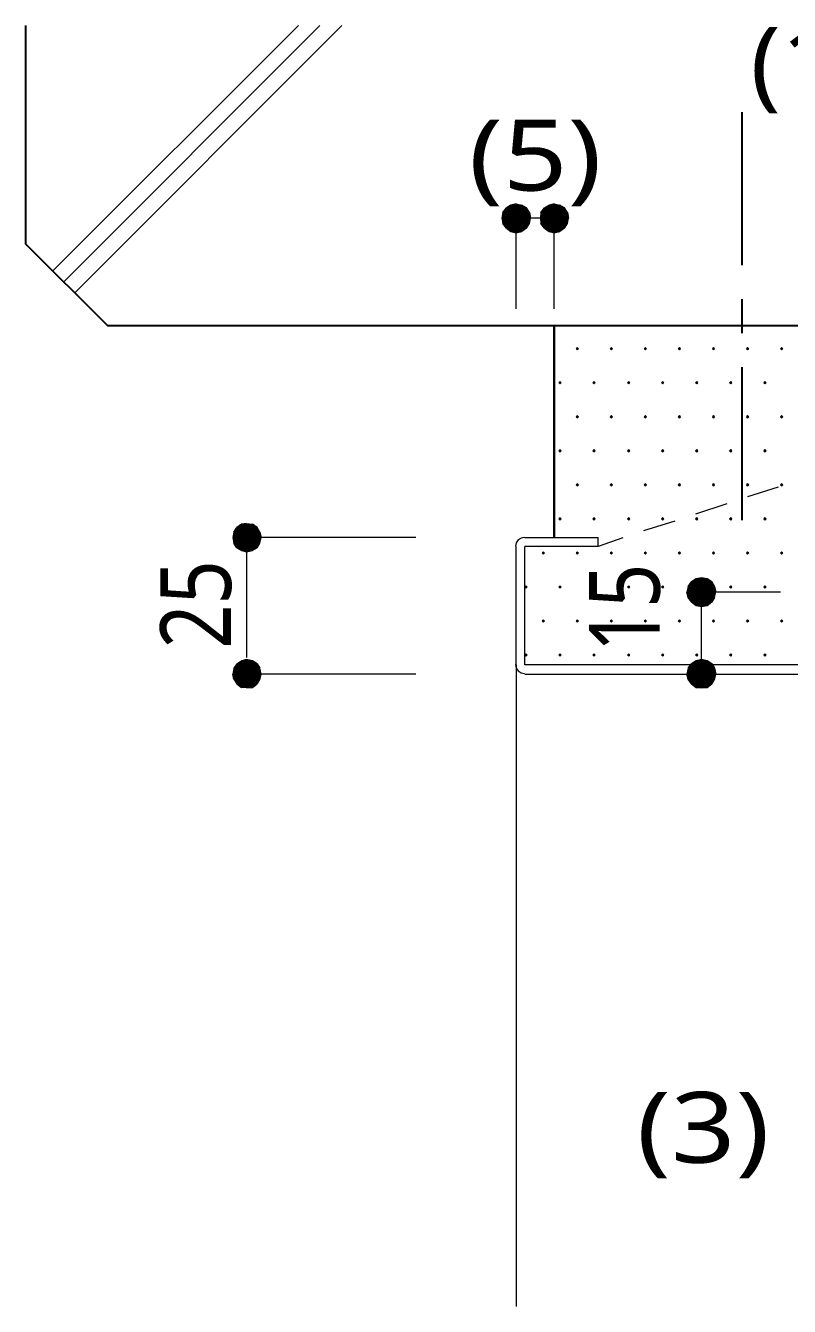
# Model space of a CAD drawing. Header units: millimetres. Extents: x 0 to 420, y 0 to 297.
# Drawn here: x 102.19 to 130.21, y 222.84 to 269.83 of the extents above; entities that cross this region are included whole.
import ezdxf
from ezdxf.enums import TextEntityAlignment as Align

# ---------------------------------------------------------------- set-up
doc = ezdxf.new("R2010")
doc.units = ezdxf.units.MM
doc.styles.add('kst32b', font='NotoSansJP-Variable.ttf')

msp = doc.modelspace()

# ---------------------------------------------------------------- hatches: boundary and pattern name
h = msp.add_hatch(color=7)
h.paths.add_polyline_path([(119.994, 263.25), (119.825, 263.144), (120.184, 262.763), (119.994, 263.25)])
h.paths.add_polyline_path([(119.825, 263.144), (120.184, 262.763), (119.698, 262.975), (119.825, 263.144)])
h.paths.add_polyline_path([(120.184, 262.763), (119.698, 262.975), (119.655, 262.763), (120.184, 262.763)])
h = msp.add_hatch(color=7)
h.paths.add_polyline_path([(120.565, 263.144), (120.396, 263.25), (120.184, 262.763), (120.565, 263.144)])
h.paths.add_polyline_path([(120.396, 263.25), (120.184, 262.763), (120.184, 263.292), (120.396, 263.25)])
h.paths.add_polyline_path([(120.184, 262.763), (120.184, 263.292), (119.994, 263.25), (120.184, 262.763)])
h = msp.add_hatch(color=7)
h.paths.add_polyline_path([(121.391, 263.25), (121.221, 263.144), (121.581, 262.763), (121.391, 263.25)])
h.paths.add_polyline_path([(121.221, 263.144), (121.581, 262.763), (121.095, 262.975), (121.221, 263.144)])
h.paths.add_polyline_path([(121.581, 262.763), (121.095, 262.975), (121.073, 262.763), (121.581, 262.763)])
h = msp.add_hatch(color=7)
h.paths.add_polyline_path([(121.962, 263.144), (121.793, 263.25), (121.581, 262.763), (121.962, 263.144)])
h.paths.add_polyline_path([(121.793, 263.25), (121.581, 262.763), (121.581, 263.292), (121.793, 263.25)])
h.paths.add_polyline_path([(121.581, 262.763), (121.581, 263.292), (121.391, 263.25), (121.581, 262.763)])
h = msp.add_hatch(color=7)
h.paths.add_polyline_path([(119.655, 262.763), (119.698, 262.572), (120.184, 262.763), (119.655, 262.763)])
h.paths.add_polyline_path([(119.698, 262.572), (120.184, 262.763), (119.825, 262.403), (119.698, 262.572)])
h.paths.add_polyline_path([(120.184, 262.763), (119.825, 262.403), (119.994, 262.276), (120.184, 262.763)])
for points in [[(119.994, 262.276), (120.184, 262.234), (120.184, 262.763), (119.994, 262.276)], [(121.391, 262.276), (121.581, 262.234), (121.581, 262.763), (121.391, 262.276)], [(122.428, 258.022), (122.407, 258), (122.386, 257.979), (122.407, 257.958), (122.428, 257.937), (122.449, 257.958), (122.47, 257.979), (122.449, 258), (122.428, 258.022)], [(123.677, 258.022), (123.656, 258), (123.635, 257.979), (123.656, 257.958), (123.677, 257.937), (123.698, 257.958), (123.719, 257.979), (123.698, 258), (123.677, 258.022)], [(124.926, 258.022), (124.904, 258), (124.883, 257.979), (124.904, 257.958), (124.926, 257.937), (124.947, 257.958), (124.968, 257.979), (124.947, 258), (124.926, 258.022)], [(126.175, 258.022), (126.153, 258), (126.132, 257.979), (126.153, 257.958), (126.175, 257.937), (126.196, 257.958), (126.217, 257.979), (126.196, 258), (126.175, 258.022)], [(127.423, 258.022), (127.402, 258), (127.381, 257.979), (127.402, 257.958), (127.423, 257.937), (127.445, 257.958), (127.466, 257.979), (127.445, 258), (127.423, 258.022)], [(128.672, 258.022), (128.651, 258), (128.63, 257.979), (128.651, 257.958), (128.672, 257.937), (128.693, 257.958), (128.715, 257.979), (128.693, 258), (128.672, 258.022)], [(129.921, 258.022), (129.9, 258), (129.879, 257.979), (129.9, 257.958), (129.921, 257.937), (129.942, 257.958), (129.963, 257.979), (129.942, 258), (129.921, 258.022)], [(121.793, 256.773), (121.772, 256.752), (121.751, 256.73), (121.772, 256.709), (121.793, 256.688), (121.814, 256.709), (121.835, 256.73), (121.814, 256.752), (121.793, 256.773)], [(123.042, 256.773), (123.021, 256.752), (123, 256.73), (123.021, 256.709), (123.042, 256.688), (123.063, 256.709), (123.084, 256.73), (123.063, 256.752), (123.042, 256.773)], [(124.312, 256.773), (124.291, 256.752), (124.27, 256.73), (124.291, 256.709), (124.312, 256.688), (124.333, 256.709), (124.354, 256.73), (124.333, 256.752), (124.312, 256.773)], [(125.561, 256.773), (125.54, 256.752), (125.518, 256.73), (125.54, 256.709), (125.561, 256.688), (125.582, 256.709), (125.603, 256.73), (125.582, 256.752), (125.561, 256.773)], [(126.81, 256.773), (126.788, 256.752), (126.767, 256.73), (126.788, 256.709), (126.81, 256.688), (126.831, 256.709), (126.852, 256.73), (126.831, 256.752), (126.81, 256.773)], [(128.058, 256.773), (128.037, 256.752), (128.016, 256.73), (128.037, 256.709), (128.058, 256.688), (128.079, 256.709), (128.101, 256.73), (128.079, 256.752), (128.058, 256.773)], [(129.307, 256.773), (129.286, 256.752), (129.265, 256.73), (129.286, 256.709), (129.307, 256.688), (129.328, 256.709), (129.35, 256.73), (129.328, 256.752), (129.307, 256.773)], [(122.428, 255.524), (122.407, 255.503), (122.386, 255.482), (122.407, 255.46), (122.428, 255.439), (122.449, 255.46), (122.47, 255.482), (122.449, 255.503), (122.428, 255.524)], [(123.677, 255.524), (123.656, 255.503), (123.635, 255.482), (123.656, 255.46), (123.677, 255.439), (123.698, 255.46), (123.719, 255.482), (123.698, 255.503), (123.677, 255.524)], [(124.926, 255.524), (124.904, 255.503), (124.883, 255.482), (124.904, 255.46), (124.926, 255.439), (124.947, 255.46), (124.968, 255.482), (124.947, 255.503), (124.926, 255.524)], [(126.175, 255.524), (126.153, 255.503), (126.132, 255.482), (126.153, 255.46), (126.175, 255.439), (126.196, 255.46), (126.217, 255.482), (126.196, 255.503), (126.175, 255.524)], [(127.423, 255.524), (127.402, 255.503), (127.381, 255.482), (127.402, 255.46), (127.423, 255.439), (127.445, 255.46), (127.466, 255.482), (127.445, 255.503), (127.423, 255.524)], [(128.672, 255.524), (128.651, 255.503), (128.63, 255.482), (128.651, 255.46), (128.672, 255.439), (128.693, 255.46), (128.715, 255.482), (128.693, 255.503), (128.672, 255.524)], [(129.921, 255.524), (129.9, 255.503), (129.879, 255.482), (129.9, 255.46), (129.921, 255.439), (129.942, 255.46), (129.963, 255.482), (129.942, 255.503), (129.921, 255.524)], [(121.793, 254.275), (121.772, 254.254), (121.751, 254.233), (121.772, 254.212), (121.793, 254.19), (121.814, 254.212), (121.835, 254.233), (121.814, 254.254), (121.793, 254.275)], [(123.042, 254.275), (123.021, 254.254), (123, 254.233), (123.021, 254.212), (123.042, 254.19), (123.063, 254.212), (123.084, 254.233), (123.063, 254.254), (123.042, 254.275)], [(124.312, 254.275), (124.291, 254.254), (124.27, 254.233), (124.291, 254.212), (124.312, 254.19), (124.333, 254.212), (124.354, 254.233), (124.333, 254.254), (124.312, 254.275)], [(125.561, 254.275), (125.54, 254.254), (125.518, 254.233), (125.54, 254.212), (125.561, 254.19), (125.582, 254.212), (125.603, 254.233), (125.582, 254.254), (125.561, 254.275)], [(126.81, 254.275), (126.788, 254.254), (126.767, 254.233), (126.788, 254.212), (126.81, 254.19), (126.831, 254.212), (126.852, 254.233), (126.831, 254.254), (126.81, 254.275)], [(128.058, 254.275), (128.037, 254.254), (128.016, 254.233), (128.037, 254.212), (128.058, 254.19), (128.079, 254.212), (128.101, 254.233), (128.079, 254.254), (128.058, 254.275)], [(129.307, 254.275), (129.286, 254.254), (129.265, 254.233), (129.286, 254.212), (129.307, 254.19), (129.328, 254.212), (129.35, 254.233), (129.328, 254.254), (129.307, 254.275)], [(122.428, 253.026), (122.407, 253.005), (122.386, 252.984), (122.407, 252.963), (122.428, 252.942), (122.449, 252.963), (122.47, 252.984), (122.449, 253.005), (122.428, 253.026)], [(123.677, 253.026), (123.656, 253.005), (123.635, 252.984), (123.656, 252.963), (123.677, 252.942), (123.698, 252.963), (123.719, 252.984), (123.698, 253.005), (123.677, 253.026)], [(124.926, 253.026), (124.904, 253.005), (124.883, 252.984), (124.904, 252.963), (124.926, 252.942), (124.947, 252.963), (124.968, 252.984), (124.947, 253.005), (124.926, 253.026)], [(126.175, 253.026), (126.153, 253.005), (126.132, 252.984), (126.153, 252.963), (126.175, 252.942), (126.196, 252.963), (126.217, 252.984), (126.196, 253.005), (126.175, 253.026)], [(127.423, 253.026), (127.402, 253.005), (127.381, 252.984), (127.402, 252.963), (127.423, 252.942), (127.445, 252.963), (127.466, 252.984), (127.445, 253.005), (127.423, 253.026)], [(128.672, 253.026), (128.651, 253.005), (128.63, 252.984), (128.651, 252.963), (128.672, 252.942), (128.693, 252.963), (128.715, 252.984), (128.693, 253.005), (128.672, 253.026)], [(129.921, 253.026), (129.9, 253.005), (129.879, 252.984), (129.9, 252.963), (129.921, 252.942), (129.942, 252.963), (129.963, 252.984), (129.942, 253.005), (129.921, 253.026)], [(121.793, 251.778), (121.772, 251.756), (121.751, 251.735), (121.772, 251.714), (121.793, 251.693), (121.814, 251.714), (121.835, 251.735), (121.814, 251.756), (121.793, 251.778)], [(123.042, 251.778), (123.021, 251.756), (123, 251.735), (123.021, 251.714), (123.042, 251.693), (123.063, 251.714), (123.084, 251.735), (123.063, 251.756), (123.042, 251.778)], [(124.312, 251.778), (124.291, 251.756), (124.27, 251.735), (124.291, 251.714), (124.312, 251.693), (124.333, 251.714), (124.354, 251.735), (124.333, 251.756), (124.312, 251.778)], [(125.561, 251.778), (125.54, 251.756), (125.518, 251.735), (125.54, 251.714), (125.561, 251.693), (125.582, 251.714), (125.603, 251.735), (125.582, 251.756), (125.561, 251.778)], [(126.81, 251.778), (126.788, 251.756), (126.767, 251.735), (126.788, 251.714), (126.81, 251.693), (126.831, 251.714), (126.852, 251.735), (126.831, 251.756), (126.81, 251.778)], [(128.058, 251.778), (128.037, 251.756), (128.016, 251.735), (128.037, 251.714), (128.058, 251.693), (128.079, 251.714), (128.101, 251.735), (128.079, 251.756), (128.058, 251.778)], [(129.307, 251.778), (129.286, 251.756), (129.265, 251.735), (129.286, 251.714), (129.307, 251.693), (129.328, 251.714), (129.35, 251.735), (129.328, 251.756), (129.307, 251.778)], [(110.109, 250.571), (110.3, 250.529), (110.3, 251.058), (110.109, 250.571)], [(121.179, 250.529), (121.158, 250.507), (121.137, 250.486), (121.158, 250.465), (121.179, 250.444), (121.2, 250.465), (121.221, 250.486), (121.2, 250.507), (121.179, 250.529)], [(122.428, 250.529), (122.407, 250.507), (122.386, 250.486), (122.407, 250.465), (122.428, 250.444), (122.449, 250.465), (122.47, 250.486), (122.449, 250.507), (122.428, 250.529)], [(123.677, 250.529), (123.656, 250.507), (123.635, 250.486), (123.656, 250.465), (123.677, 250.444), (123.698, 250.465), (123.719, 250.486), (123.698, 250.507), (123.677, 250.529)], [(124.926, 250.529), (124.904, 250.507), (124.883, 250.486), (124.904, 250.465), (124.926, 250.444), (124.947, 250.465), (124.968, 250.486), (124.947, 250.507), (124.926, 250.529)], [(126.175, 250.529), (126.153, 250.507), (126.132, 250.486), (126.153, 250.465), (126.175, 250.444), (126.196, 250.465), (126.217, 250.486), (126.196, 250.507), (126.175, 250.529)], [(127.423, 250.529), (127.402, 250.507), (127.381, 250.486), (127.402, 250.465), (127.423, 250.444), (127.445, 250.465), (127.466, 250.486), (127.445, 250.507), (127.423, 250.529)], [(128.672, 250.529), (128.651, 250.507), (128.63, 250.486), (128.651, 250.465), (128.672, 250.444), (128.693, 250.465), (128.715, 250.486), (128.693, 250.507), (128.672, 250.529)], [(129.921, 250.529), (129.9, 250.507), (129.879, 250.486), (129.9, 250.465), (129.921, 250.444), (129.942, 250.465), (129.963, 250.486), (129.942, 250.507), (129.921, 250.529)], [(127.191, 249.534), (126.979, 249.576), (126.979, 249.047), (127.191, 249.534)], [(120.544, 249.28), (120.523, 249.259), (120.502, 249.237), (120.523, 249.216), (120.544, 249.195), (120.565, 249.216), (120.587, 249.237), (120.565, 249.259), (120.544, 249.28)], [(121.793, 249.28), (121.772, 249.259), (121.751, 249.237), (121.772, 249.216), (121.793, 249.195), (121.814, 249.216), (121.835, 249.237), (121.814, 249.259), (121.793, 249.28)], [(123.042, 249.28), (123.021, 249.259), (123, 249.237), (123.021, 249.216), (123.042, 249.195), (123.063, 249.216), (123.084, 249.237), (123.063, 249.259), (123.042, 249.28)], [(124.312, 249.28), (124.291, 249.259), (124.27, 249.237), (124.291, 249.216), (124.312, 249.195), (124.333, 249.216), (124.354, 249.237), (124.333, 249.259), (124.312, 249.28)], [(125.561, 249.28), (125.54, 249.259), (125.518, 249.237), (125.54, 249.216), (125.561, 249.195), (125.582, 249.216), (125.603, 249.237), (125.582, 249.259), (125.561, 249.28)], [(126.81, 249.28), (126.788, 249.259), (126.767, 249.237), (126.788, 249.216), (126.81, 249.195), (126.831, 249.216), (126.852, 249.237), (126.831, 249.259), (126.81, 249.28)], [(128.058, 249.28), (128.037, 249.259), (128.016, 249.237), (128.037, 249.216), (128.058, 249.195), (128.079, 249.216), (128.101, 249.237), (128.079, 249.259), (128.058, 249.28)], [(129.307, 249.28), (129.286, 249.259), (129.265, 249.237), (129.286, 249.216), (129.307, 249.195), (129.328, 249.216), (129.35, 249.237), (129.328, 249.259), (129.307, 249.28)], [(126.788, 248.56), (126.979, 248.518), (126.979, 249.047), (126.788, 248.56)], [(121.179, 248.031), (121.158, 248.01), (121.137, 247.989), (121.158, 247.967), (121.179, 247.946), (121.2, 247.967), (121.221, 247.989), (121.2, 248.01), (121.179, 248.031)], [(122.428, 248.031), (122.407, 248.01), (122.386, 247.989), (122.407, 247.967), (122.428, 247.946), (122.449, 247.967), (122.47, 247.989), (122.449, 248.01), (122.428, 248.031)], [(123.677, 248.031), (123.656, 248.01), (123.635, 247.989), (123.656, 247.967), (123.677, 247.946), (123.698, 247.967), (123.719, 247.989), (123.698, 248.01), (123.677, 248.031)], [(124.926, 248.031), (124.904, 248.01), (124.883, 247.989), (124.904, 247.967), (124.926, 247.946), (124.947, 247.967), (124.968, 247.989), (124.947, 248.01), (124.926, 248.031)], [(126.175, 248.031), (126.153, 248.01), (126.132, 247.989), (126.153, 247.967), (126.175, 247.946), (126.196, 247.967), (126.217, 247.989), (126.196, 248.01), (126.175, 248.031)], [(127.423, 248.031), (127.402, 248.01), (127.381, 247.989), (127.402, 247.967), (127.423, 247.946), (127.445, 247.967), (127.466, 247.989), (127.445, 248.01), (127.423, 248.031)], [(128.672, 248.031), (128.651, 248.01), (128.63, 247.989), (128.651, 247.967), (128.672, 247.946), (128.693, 247.967), (128.715, 247.989), (128.693, 248.01), (128.672, 248.031)], [(129.921, 248.031), (129.9, 248.01), (129.879, 247.989), (129.9, 247.967), (129.921, 247.946), (129.942, 247.967), (129.963, 247.989), (129.942, 248.01), (129.921, 248.031)], [(120.544, 246.782), (120.523, 246.761), (120.502, 246.74), (120.523, 246.719), (120.544, 246.697), (120.565, 246.719), (120.587, 246.74), (120.565, 246.761), (120.544, 246.782)], [(121.793, 246.782), (121.772, 246.761), (121.751, 246.74), (121.772, 246.719), (121.793, 246.697), (121.814, 246.719), (121.835, 246.74), (121.814, 246.761), (121.793, 246.782)], [(123.042, 246.782), (123.021, 246.761), (123, 246.74), (123.021, 246.719), (123.042, 246.697), (123.063, 246.719), (123.084, 246.74), (123.063, 246.761), (123.042, 246.782)], [(124.312, 246.782), (124.291, 246.761), (124.27, 246.74), (124.291, 246.719), (124.312, 246.697), (124.333, 246.719), (124.354, 246.74), (124.333, 246.761), (124.312, 246.782)], [(125.561, 246.782), (125.54, 246.761), (125.518, 246.74), (125.54, 246.719), (125.561, 246.697), (125.582, 246.719), (125.603, 246.74), (125.582, 246.761), (125.561, 246.782)], [(126.81, 246.782), (126.788, 246.761), (126.767, 246.74), (126.788, 246.719), (126.81, 246.697), (126.831, 246.719), (126.852, 246.74), (126.831, 246.761), (126.81, 246.782)], [(128.058, 246.782), (128.037, 246.761), (128.016, 246.74), (128.037, 246.719), (128.058, 246.697), (128.079, 246.719), (128.101, 246.74), (128.079, 246.761), (128.058, 246.782)], [(129.307, 246.782), (129.286, 246.761), (129.265, 246.74), (129.286, 246.719), (129.307, 246.697), (129.328, 246.719), (129.35, 246.74), (129.328, 246.761), (129.307, 246.782)], [(110.511, 246.528), (110.3, 246.571), (110.3, 246.041), (110.511, 246.528)], [(127.191, 246.528), (126.979, 246.571), (126.979, 246.041), (127.191, 246.528)], [(126.788, 245.554), (126.979, 245.533), (126.979, 246.041), (126.788, 245.554)]]:
    msp.add_hatch(color=7).paths.add_polyline_path(points)
h = msp.add_hatch(color=7)
h.paths.add_polyline_path([(120.671, 262.572), (120.713, 262.763), (120.184, 262.763), (120.671, 262.572)])
h.paths.add_polyline_path([(120.713, 262.763), (120.184, 262.763), (120.671, 262.975), (120.713, 262.763)])
h.paths.add_polyline_path([(120.184, 262.763), (120.671, 262.975), (120.565, 263.144), (120.184, 262.763)])
h = msp.add_hatch(color=7)
h.paths.add_polyline_path([(120.184, 262.234), (120.396, 262.276), (120.184, 262.763), (120.184, 262.234)])
h.paths.add_polyline_path([(120.396, 262.276), (120.184, 262.763), (120.565, 262.403), (120.396, 262.276)])
h.paths.add_polyline_path([(120.184, 262.763), (120.565, 262.403), (120.671, 262.572), (120.184, 262.763)])
h = msp.add_hatch(color=7)
h.paths.add_polyline_path([(121.073, 262.763), (121.095, 262.572), (121.581, 262.763), (121.073, 262.763)])
h.paths.add_polyline_path([(121.095, 262.572), (121.581, 262.763), (121.221, 262.403), (121.095, 262.572)])
h.paths.add_polyline_path([(121.581, 262.763), (121.221, 262.403), (121.391, 262.276), (121.581, 262.763)])
h = msp.add_hatch(color=7)
h.paths.add_polyline_path([(122.068, 262.572), (122.111, 262.763), (121.581, 262.763), (122.068, 262.572)])
h.paths.add_polyline_path([(122.111, 262.763), (121.581, 262.763), (122.068, 262.975), (122.111, 262.763)])
h.paths.add_polyline_path([(121.581, 262.763), (122.068, 262.975), (121.962, 263.144), (121.581, 262.763)])
h = msp.add_hatch(color=7)
h.paths.add_polyline_path([(121.581, 262.234), (121.793, 262.276), (121.581, 262.763), (121.581, 262.234)])
h.paths.add_polyline_path([(121.793, 262.276), (121.581, 262.763), (121.962, 262.403), (121.793, 262.276)])
h.paths.add_polyline_path([(121.581, 262.763), (121.962, 262.403), (122.068, 262.572), (121.581, 262.763)])
h = msp.add_hatch(color=7)
h.paths.add_polyline_path([(110.109, 251.545), (109.94, 251.418), (110.3, 251.058), (110.109, 251.545)])
h.paths.add_polyline_path([(109.94, 251.418), (110.3, 251.058), (109.834, 251.248), (109.94, 251.418)])
h.paths.add_polyline_path([(110.3, 251.058), (109.834, 251.248), (109.792, 251.058), (110.3, 251.058)])
h = msp.add_hatch(color=7)
h.paths.add_polyline_path([(110.68, 251.418), (110.511, 251.545), (110.3, 251.058), (110.68, 251.418)])
h.paths.add_polyline_path([(110.511, 251.545), (110.3, 251.058), (110.3, 251.566), (110.511, 251.545)])
h.paths.add_polyline_path([(110.3, 251.058), (110.3, 251.566), (110.109, 251.545), (110.3, 251.058)])
h = msp.add_hatch(color=7)
h.paths.add_polyline_path([(110.786, 250.846), (110.829, 251.058), (110.3, 251.058), (110.786, 250.846)])
h.paths.add_polyline_path([(110.829, 251.058), (110.3, 251.058), (110.786, 251.248), (110.829, 251.058)])
h.paths.add_polyline_path([(110.3, 251.058), (110.786, 251.248), (110.68, 251.418), (110.3, 251.058)])
h = msp.add_hatch(color=7)
h.paths.add_polyline_path([(109.792, 251.058), (109.834, 250.846), (110.3, 251.058), (109.792, 251.058)])
h.paths.add_polyline_path([(109.834, 250.846), (110.3, 251.058), (109.94, 250.677), (109.834, 250.846)])
h.paths.add_polyline_path([(110.3, 251.058), (109.94, 250.677), (110.109, 250.571), (110.3, 251.058)])
h = msp.add_hatch(color=7)
h.paths.add_polyline_path([(110.3, 250.529), (110.511, 250.571), (110.3, 251.058), (110.3, 250.529)])
h.paths.add_polyline_path([(110.511, 250.571), (110.3, 251.058), (110.68, 250.677), (110.511, 250.571)])
h.paths.add_polyline_path([(110.3, 251.058), (110.68, 250.677), (110.786, 250.846), (110.3, 251.058)])
h = msp.add_hatch(color=7)
h.paths.add_polyline_path([(126.788, 249.534), (126.619, 249.428), (126.979, 249.047), (126.788, 249.534)])
h.paths.add_polyline_path([(126.619, 249.428), (126.979, 249.047), (126.492, 249.259), (126.619, 249.428)])
h.paths.add_polyline_path([(126.979, 249.047), (126.492, 249.259), (126.45, 249.047), (126.979, 249.047)])
h = msp.add_hatch(color=7)
h.paths.add_polyline_path([(126.979, 249.576), (126.788, 249.534), (126.979, 249.047), (126.979, 249.576)])
h.paths.add_polyline_path([(126.788, 249.534), (126.979, 249.047), (126.619, 249.428), (126.788, 249.534)])
h.paths.add_polyline_path([(126.979, 249.047), (126.619, 249.428), (126.492, 249.259), (126.979, 249.047)])
h = msp.add_hatch(color=7)
h.paths.add_polyline_path([(127.36, 249.428), (127.191, 249.534), (126.979, 249.047), (127.36, 249.428)])
h.paths.add_polyline_path([(127.191, 249.534), (126.979, 249.047), (126.979, 249.576), (127.191, 249.534)])
h.paths.add_polyline_path([(126.979, 249.047), (126.979, 249.576), (126.788, 249.534), (126.979, 249.047)])
h = msp.add_hatch(color=7)
h.paths.add_polyline_path([(127.508, 249.047), (127.466, 249.259), (126.979, 249.047), (127.508, 249.047)])
h.paths.add_polyline_path([(127.466, 249.259), (126.979, 249.047), (127.36, 249.428), (127.466, 249.259)])
h.paths.add_polyline_path([(126.979, 249.047), (127.36, 249.428), (127.191, 249.534), (126.979, 249.047)])
h = msp.add_hatch(color=7)
h.paths.add_polyline_path([(126.492, 249.259), (126.45, 249.047), (126.979, 249.047), (126.492, 249.259)])
h.paths.add_polyline_path([(126.45, 249.047), (126.979, 249.047), (126.492, 248.856), (126.45, 249.047)])
h.paths.add_polyline_path([(126.979, 249.047), (126.492, 248.856), (126.619, 248.687), (126.979, 249.047)])
h = msp.add_hatch(color=7)
h.paths.add_polyline_path([(127.466, 248.856), (127.508, 249.047), (126.979, 249.047), (127.466, 248.856)])
h.paths.add_polyline_path([(127.508, 249.047), (126.979, 249.047), (127.466, 249.259), (127.508, 249.047)])
h.paths.add_polyline_path([(126.979, 249.047), (127.466, 249.259), (127.36, 249.428), (126.979, 249.047)])
h = msp.add_hatch(color=7)
h.paths.add_polyline_path([(126.45, 249.047), (126.492, 248.856), (126.979, 249.047), (126.45, 249.047)])
h.paths.add_polyline_path([(126.492, 248.856), (126.979, 249.047), (126.619, 248.687), (126.492, 248.856)])
h.paths.add_polyline_path([(126.979, 249.047), (126.619, 248.687), (126.788, 248.56), (126.979, 249.047)])
h = msp.add_hatch(color=7)
h.paths.add_polyline_path([(126.619, 248.687), (126.788, 248.56), (126.979, 249.047), (126.619, 248.687)])
h.paths.add_polyline_path([(126.788, 248.56), (126.979, 249.047), (126.979, 248.518), (126.788, 248.56)])
h.paths.add_polyline_path([(126.979, 249.047), (126.979, 248.518), (127.191, 248.56), (126.979, 249.047)])
h = msp.add_hatch(color=7)
h.paths.add_polyline_path([(126.979, 248.518), (127.191, 248.56), (126.979, 249.047), (126.979, 248.518)])
h.paths.add_polyline_path([(127.191, 248.56), (126.979, 249.047), (127.36, 248.687), (127.191, 248.56)])
h.paths.add_polyline_path([(126.979, 249.047), (127.36, 248.687), (127.466, 248.856), (126.979, 249.047)])
h = msp.add_hatch(color=7)
h.paths.add_polyline_path([(127.191, 248.56), (127.36, 248.687), (126.979, 249.047), (127.191, 248.56)])
h.paths.add_polyline_path([(127.36, 248.687), (126.979, 249.047), (127.466, 248.856), (127.36, 248.687)])
h.paths.add_polyline_path([(126.979, 249.047), (127.466, 248.856), (127.508, 249.047), (126.979, 249.047)])
h = msp.add_hatch(color=7)
h.paths.add_polyline_path([(109.834, 246.253), (109.792, 246.041), (110.3, 246.041), (109.834, 246.253)])
h.paths.add_polyline_path([(109.792, 246.041), (110.3, 246.041), (109.834, 245.851), (109.792, 246.041)])
h.paths.add_polyline_path([(110.3, 246.041), (109.834, 245.851), (109.94, 245.681), (110.3, 246.041)])
h = msp.add_hatch(color=7)
h.paths.add_polyline_path([(110.3, 246.571), (110.109, 246.528), (110.3, 246.041), (110.3, 246.571)])
h.paths.add_polyline_path([(110.109, 246.528), (110.3, 246.041), (109.94, 246.422), (110.109, 246.528)])
h.paths.add_polyline_path([(110.3, 246.041), (109.94, 246.422), (109.834, 246.253), (110.3, 246.041)])
h = msp.add_hatch(color=7)
h.paths.add_polyline_path([(110.829, 246.041), (110.786, 246.253), (110.3, 246.041), (110.829, 246.041)])
h.paths.add_polyline_path([(110.786, 246.253), (110.3, 246.041), (110.68, 246.422), (110.786, 246.253)])
h.paths.add_polyline_path([(110.3, 246.041), (110.68, 246.422), (110.511, 246.528), (110.3, 246.041)])
h = msp.add_hatch(color=7)
h.paths.add_polyline_path([(126.788, 246.528), (126.619, 246.422), (126.979, 246.041), (126.788, 246.528)])
h.paths.add_polyline_path([(126.619, 246.422), (126.979, 246.041), (126.492, 246.253), (126.619, 246.422)])
h.paths.add_polyline_path([(126.979, 246.041), (126.492, 246.253), (126.45, 246.041), (126.979, 246.041)])
h = msp.add_hatch(color=7)
h.paths.add_polyline_path([(126.492, 246.253), (126.45, 246.041), (126.979, 246.041), (126.492, 246.253)])
h.paths.add_polyline_path([(126.45, 246.041), (126.979, 246.041), (126.492, 245.851), (126.45, 246.041)])
h.paths.add_polyline_path([(126.979, 246.041), (126.492, 245.851), (126.619, 245.681), (126.979, 246.041)])
h = msp.add_hatch(color=7)
h.paths.add_polyline_path([(126.979, 246.571), (126.788, 246.528), (126.979, 246.041), (126.979, 246.571)])
h.paths.add_polyline_path([(126.788, 246.528), (126.979, 246.041), (126.619, 246.422), (126.788, 246.528)])
h.paths.add_polyline_path([(126.979, 246.041), (126.619, 246.422), (126.492, 246.253), (126.979, 246.041)])
h = msp.add_hatch(color=7)
h.paths.add_polyline_path([(127.36, 246.422), (127.191, 246.528), (126.979, 246.041), (127.36, 246.422)])
h.paths.add_polyline_path([(127.191, 246.528), (126.979, 246.041), (126.979, 246.571), (127.191, 246.528)])
h.paths.add_polyline_path([(126.979, 246.041), (126.979, 246.571), (126.788, 246.528), (126.979, 246.041)])
h = msp.add_hatch(color=7)
h.paths.add_polyline_path([(127.508, 246.041), (127.466, 246.253), (126.979, 246.041), (127.508, 246.041)])
h.paths.add_polyline_path([(127.466, 246.253), (126.979, 246.041), (127.36, 246.422), (127.466, 246.253)])
h.paths.add_polyline_path([(126.979, 246.041), (127.36, 246.422), (127.191, 246.528), (126.979, 246.041)])
h = msp.add_hatch(color=7)
h.paths.add_polyline_path([(127.466, 245.851), (127.508, 246.041), (126.979, 246.041), (127.466, 245.851)])
h.paths.add_polyline_path([(127.508, 246.041), (126.979, 246.041), (127.466, 246.253), (127.508, 246.041)])
h.paths.add_polyline_path([(126.979, 246.041), (127.466, 246.253), (127.36, 246.422), (126.979, 246.041)])
h = msp.add_hatch(color=7)
h.paths.add_polyline_path([(109.94, 245.681), (110.109, 245.554), (110.3, 246.041), (109.94, 245.681)])
h.paths.add_polyline_path([(110.109, 245.554), (110.3, 246.041), (110.3, 245.533), (110.109, 245.554)])
h.paths.add_polyline_path([(110.3, 246.041), (110.3, 245.533), (110.511, 245.554), (110.3, 246.041)])
h = msp.add_hatch(color=7)
h.paths.add_polyline_path([(110.511, 245.554), (110.68, 245.681), (110.3, 246.041), (110.511, 245.554)])
h.paths.add_polyline_path([(110.68, 245.681), (110.3, 246.041), (110.786, 245.851), (110.68, 245.681)])
h.paths.add_polyline_path([(110.3, 246.041), (110.786, 245.851), (110.829, 246.041), (110.3, 246.041)])
h = msp.add_hatch(color=7)
h.paths.add_polyline_path([(126.45, 246.041), (126.492, 245.851), (126.979, 246.041), (126.45, 246.041)])
h.paths.add_polyline_path([(126.492, 245.851), (126.979, 246.041), (126.619, 245.681), (126.492, 245.851)])
h.paths.add_polyline_path([(126.979, 246.041), (126.619, 245.681), (126.788, 245.554), (126.979, 246.041)])
h = msp.add_hatch(color=7)
h.paths.add_polyline_path([(126.619, 245.681), (126.788, 245.554), (126.979, 246.041), (126.619, 245.681)])
h.paths.add_polyline_path([(126.788, 245.554), (126.979, 246.041), (126.979, 245.533), (126.788, 245.554)])
h.paths.add_polyline_path([(126.979, 246.041), (126.979, 245.533), (127.191, 245.554), (126.979, 246.041)])
h = msp.add_hatch(color=7)
h.paths.add_polyline_path([(127.191, 245.554), (127.36, 245.681), (126.979, 246.041), (127.191, 245.554)])
h.paths.add_polyline_path([(127.36, 245.681), (126.979, 246.041), (127.466, 245.851), (127.36, 245.681)])
h.paths.add_polyline_path([(126.979, 246.041), (127.466, 245.851), (127.508, 246.041), (126.979, 246.041)])
h = msp.add_hatch(color=7)
h.paths.add_polyline_path([(126.979, 245.533), (127.191, 245.554), (126.979, 246.041), (126.979, 245.533)])
h.paths.add_polyline_path([(127.191, 245.554), (126.979, 246.041), (127.36, 245.681), (127.191, 245.554)])
h.paths.add_polyline_path([(126.979, 246.041), (127.36, 245.681), (127.466, 245.851), (126.979, 246.041)])

# ---------------------------------------------------------------- linework, layer by layer
at = {"lineweight": 25}
for points in [[(102.193, 269.833), (102.193, 261.832), (105.198, 258.826), (138.197, 258.826)], [(128.461, 266.658), (128.461, 261.048)], [(128.461, 259.8), (128.461, 258.551)], [(128.461, 257.302), (128.461, 251.693)]]:
    msp.add_lwpolyline(points, dxfattribs=at)
at = {"lineweight": 13}
for points in [[(103.187, 260.837), (112.204, 269.833)], [(103.59, 260.435), (112.988, 269.833)], [(103.992, 260.032), (113.792, 269.833)], [(120.184, 259.44), (120.184, 262.763)], [(121.581, 262.763), (120.184, 262.763)], [(121.581, 259.44), (121.581, 262.763)], [(129.794, 252.899), (128.672, 252.539)], [(127.91, 252.285), (126.767, 251.904)], [(126.005, 251.65), (124.862, 251.291)], [(116.501, 251.058), (110.278, 251.058)], [(110.3, 251.058), (110.3, 246.655)], [(120.491, 251.058), (120.364, 251.032), (120.259, 250.962), (120.189, 250.857), (120.163, 250.73)], [(120.502, 251.058), (123.19, 251.058)], [(123.19, 250.719), (123.19, 251.058)], [(124.1, 251.037), (123.19, 250.719)], [(120.184, 246.38), (120.184, 250.719)], [(120.502, 246.38), (120.502, 250.719)], [(123.19, 250.719), (120.502, 250.719)], [(129.879, 249.047), (126.979, 249.047)], [(126.979, 246.041), (126.979, 249.047)], [(127, 249.047), (127.021, 249.047)], [(120.163, 246.391), (120.189, 246.263), (120.259, 246.159), (120.364, 246.088), (120.491, 246.062)], [(120.184, 246.38), (120.184, 222.843)], [(130.662, 246.38), (120.502, 246.38)], [(116.501, 246.041), (110.278, 246.041)], [(120.502, 246.041), (130.662, 246.041)], [(127, 246.041), (127.021, 246.041)]]:
    msp.add_lwpolyline(points, dxfattribs=at)
at = {"lineweight": 0}
for points in [[(119.994, 263.25), (119.825, 263.144), (120.184, 262.763)], [(120.184, 262.763), (120.184, 263.292), (119.994, 263.25)], [(120.396, 263.25), (120.184, 262.763), (120.184, 263.292)], [(120.565, 263.144), (120.396, 263.25), (120.184, 262.763)], [(121.391, 263.25), (121.221, 263.144), (121.581, 262.763)], [(121.581, 262.763), (121.581, 263.292), (121.391, 263.25)], [(121.793, 263.25), (121.581, 262.763), (121.581, 263.292)], [(121.962, 263.144), (121.793, 263.25), (121.581, 262.763)], [(120.184, 262.763), (119.698, 262.975), (119.655, 262.763)], [(119.655, 262.763), (119.698, 262.572), (120.184, 262.763)], [(119.825, 263.144), (120.184, 262.763), (119.698, 262.975)], [(119.698, 262.572), (120.184, 262.763), (119.825, 262.403)], [(120.184, 262.763), (119.825, 262.403), (119.994, 262.276)], [(119.994, 262.276), (120.184, 262.234), (120.184, 262.763)], [(120.184, 262.763), (120.671, 262.975), (120.565, 263.144)], [(120.713, 262.763), (120.184, 262.763), (120.671, 262.975)], [(120.184, 262.234), (120.396, 262.276), (120.184, 262.763)], [(120.396, 262.276), (120.184, 262.763), (120.565, 262.403)], [(120.184, 262.763), (120.565, 262.403), (120.671, 262.572)], [(120.671, 262.572), (120.713, 262.763), (120.184, 262.763)], [(121.581, 262.763), (121.095, 262.975), (121.073, 262.763)], [(121.073, 262.763), (121.095, 262.572), (121.581, 262.763)], [(121.221, 263.144), (121.581, 262.763), (121.095, 262.975)], [(121.095, 262.572), (121.581, 262.763), (121.221, 262.403)], [(121.581, 262.763), (121.221, 262.403), (121.391, 262.276)], [(121.391, 262.276), (121.581, 262.234), (121.581, 262.763)], [(121.581, 262.763), (122.068, 262.975), (121.962, 263.144)], [(122.111, 262.763), (121.581, 262.763), (122.068, 262.975)], [(121.581, 262.234), (121.793, 262.276), (121.581, 262.763)], [(121.793, 262.276), (121.581, 262.763), (121.962, 262.403)], [(121.581, 262.763), (121.962, 262.403), (122.068, 262.572)], [(122.068, 262.572), (122.111, 262.763), (121.581, 262.763)], [(122.428, 258.022), (122.407, 258), (122.386, 257.979), (122.407, 257.958), (122.428, 257.937), (122.449, 257.958), (122.47, 257.979), (122.449, 258)], [(123.677, 258.022), (123.656, 258), (123.635, 257.979), (123.656, 257.958), (123.677, 257.937), (123.698, 257.958), (123.719, 257.979), (123.698, 258)], [(124.926, 258.022), (124.904, 258), (124.883, 257.979), (124.904, 257.958), (124.926, 257.937), (124.947, 257.958), (124.968, 257.979), (124.947, 258)], [(126.175, 258.022), (126.153, 258), (126.132, 257.979), (126.153, 257.958), (126.175, 257.937), (126.196, 257.958), (126.217, 257.979), (126.196, 258)], [(127.423, 258.022), (127.402, 258), (127.381, 257.979), (127.402, 257.958), (127.423, 257.937), (127.445, 257.958), (127.466, 257.979), (127.445, 258)], [(128.672, 258.022), (128.651, 258), (128.63, 257.979), (128.651, 257.958), (128.672, 257.937), (128.693, 257.958), (128.715, 257.979), (128.693, 258)], [(129.921, 258.022), (129.9, 258), (129.879, 257.979), (129.9, 257.958), (129.921, 257.937), (129.942, 257.958), (129.963, 257.979), (129.942, 258)], [(121.793, 256.773), (121.772, 256.752), (121.751, 256.73), (121.772, 256.709), (121.793, 256.688), (121.814, 256.709), (121.835, 256.73), (121.814, 256.752)], [(123.042, 256.773), (123.021, 256.752), (123, 256.73), (123.021, 256.709), (123.042, 256.688), (123.063, 256.709), (123.084, 256.73), (123.063, 256.752)], [(124.312, 256.773), (124.291, 256.752), (124.27, 256.73), (124.291, 256.709), (124.312, 256.688), (124.333, 256.709), (124.354, 256.73), (124.333, 256.752)], [(125.561, 256.773), (125.54, 256.752), (125.518, 256.73), (125.54, 256.709), (125.561, 256.688), (125.582, 256.709), (125.603, 256.73), (125.582, 256.752)], [(126.81, 256.773), (126.788, 256.752), (126.767, 256.73), (126.788, 256.709), (126.81, 256.688), (126.831, 256.709), (126.852, 256.73), (126.831, 256.752)], [(128.058, 256.773), (128.037, 256.752), (128.016, 256.73), (128.037, 256.709), (128.058, 256.688), (128.079, 256.709), (128.101, 256.73), (128.079, 256.752)], [(129.307, 256.773), (129.286, 256.752), (129.265, 256.73), (129.286, 256.709), (129.307, 256.688), (129.328, 256.709), (129.35, 256.73), (129.328, 256.752)], [(122.428, 255.524), (122.407, 255.503), (122.386, 255.482), (122.407, 255.46), (122.428, 255.439), (122.449, 255.46), (122.47, 255.482), (122.449, 255.503)], [(123.677, 255.524), (123.656, 255.503), (123.635, 255.482), (123.656, 255.46), (123.677, 255.439), (123.698, 255.46), (123.719, 255.482), (123.698, 255.503)], [(124.926, 255.524), (124.904, 255.503), (124.883, 255.482), (124.904, 255.46), (124.926, 255.439), (124.947, 255.46), (124.968, 255.482), (124.947, 255.503)], [(126.175, 255.524), (126.153, 255.503), (126.132, 255.482), (126.153, 255.46), (126.175, 255.439), (126.196, 255.46), (126.217, 255.482), (126.196, 255.503)], [(127.423, 255.524), (127.402, 255.503), (127.381, 255.482), (127.402, 255.46), (127.423, 255.439), (127.445, 255.46), (127.466, 255.482), (127.445, 255.503)], [(128.672, 255.524), (128.651, 255.503), (128.63, 255.482), (128.651, 255.46), (128.672, 255.439), (128.693, 255.46), (128.715, 255.482), (128.693, 255.503)], [(129.921, 255.524), (129.9, 255.503), (129.879, 255.482), (129.9, 255.46), (129.921, 255.439), (129.942, 255.46), (129.963, 255.482), (129.942, 255.503)], [(121.793, 254.275), (121.772, 254.254), (121.751, 254.233), (121.772, 254.212), (121.793, 254.19), (121.814, 254.212), (121.835, 254.233), (121.814, 254.254)], [(123.042, 254.275), (123.021, 254.254), (123, 254.233), (123.021, 254.212), (123.042, 254.19), (123.063, 254.212), (123.084, 254.233), (123.063, 254.254)], [(124.312, 254.275), (124.291, 254.254), (124.27, 254.233), (124.291, 254.212), (124.312, 254.19), (124.333, 254.212), (124.354, 254.233), (124.333, 254.254)], [(125.561, 254.275), (125.54, 254.254), (125.518, 254.233), (125.54, 254.212), (125.561, 254.19), (125.582, 254.212), (125.603, 254.233), (125.582, 254.254)], [(126.81, 254.275), (126.788, 254.254), (126.767, 254.233), (126.788, 254.212), (126.81, 254.19), (126.831, 254.212), (126.852, 254.233), (126.831, 254.254)], [(128.058, 254.275), (128.037, 254.254), (128.016, 254.233), (128.037, 254.212), (128.058, 254.19), (128.079, 254.212), (128.101, 254.233), (128.079, 254.254)], [(129.307, 254.275), (129.286, 254.254), (129.265, 254.233), (129.286, 254.212), (129.307, 254.19), (129.328, 254.212), (129.35, 254.233), (129.328, 254.254)], [(122.428, 253.026), (122.407, 253.005), (122.386, 252.984), (122.407, 252.963), (122.428, 252.942), (122.449, 252.963), (122.47, 252.984), (122.449, 253.005)], [(123.677, 253.026), (123.656, 253.005), (123.635, 252.984), (123.656, 252.963), (123.677, 252.942), (123.698, 252.963), (123.719, 252.984), (123.698, 253.005)], [(124.926, 253.026), (124.904, 253.005), (124.883, 252.984), (124.904, 252.963), (124.926, 252.942), (124.947, 252.963), (124.968, 252.984), (124.947, 253.005)], [(126.175, 253.026), (126.153, 253.005), (126.132, 252.984), (126.153, 252.963), (126.175, 252.942), (126.196, 252.963), (126.217, 252.984), (126.196, 253.005)], [(127.423, 253.026), (127.402, 253.005), (127.381, 252.984), (127.402, 252.963), (127.423, 252.942), (127.445, 252.963), (127.466, 252.984), (127.445, 253.005)], [(128.672, 253.026), (128.651, 253.005), (128.63, 252.984), (128.651, 252.963), (128.672, 252.942), (128.693, 252.963), (128.715, 252.984), (128.693, 253.005)], [(129.921, 253.026), (129.9, 253.005), (129.879, 252.984), (129.9, 252.963), (129.921, 252.942), (129.942, 252.963), (129.963, 252.984), (129.942, 253.005)], [(109.94, 251.418), (110.3, 251.058), (109.834, 251.248)], [(110.109, 251.545), (109.94, 251.418), (110.3, 251.058)], [(110.3, 251.058), (110.3, 251.566), (110.109, 251.545)], [(110.511, 251.545), (110.3, 251.058), (110.3, 251.566)], [(110.68, 251.418), (110.511, 251.545), (110.3, 251.058)], [(110.3, 251.058), (110.786, 251.248), (110.68, 251.418)], [(121.793, 251.778), (121.772, 251.756), (121.751, 251.735), (121.772, 251.714), (121.793, 251.693), (121.814, 251.714), (121.835, 251.735), (121.814, 251.756)], [(123.042, 251.778), (123.021, 251.756), (123, 251.735), (123.021, 251.714), (123.042, 251.693), (123.063, 251.714), (123.084, 251.735), (123.063, 251.756)], [(124.312, 251.778), (124.291, 251.756), (124.27, 251.735), (124.291, 251.714), (124.312, 251.693), (124.333, 251.714), (124.354, 251.735), (124.333, 251.756)], [(125.561, 251.778), (125.54, 251.756), (125.518, 251.735), (125.54, 251.714), (125.561, 251.693), (125.582, 251.714), (125.603, 251.735), (125.582, 251.756)], [(126.81, 251.778), (126.788, 251.756), (126.767, 251.735), (126.788, 251.714), (126.81, 251.693), (126.831, 251.714), (126.852, 251.735), (126.831, 251.756)], [(128.058, 251.778), (128.037, 251.756), (128.016, 251.735), (128.037, 251.714), (128.058, 251.693), (128.079, 251.714), (128.101, 251.735), (128.079, 251.756)], [(129.307, 251.778), (129.286, 251.756), (129.265, 251.735), (129.286, 251.714), (129.307, 251.693), (129.328, 251.714), (129.35, 251.735), (129.328, 251.756)], [(110.3, 251.058), (109.834, 251.248), (109.792, 251.058)], [(109.792, 251.058), (109.834, 250.846), (110.3, 251.058)], [(109.834, 250.846), (110.3, 251.058), (109.94, 250.677)], [(110.3, 251.058), (109.94, 250.677), (110.109, 250.571)], [(110.109, 250.571), (110.3, 250.529), (110.3, 251.058)], [(110.829, 251.058), (110.3, 251.058), (110.786, 251.248)], [(110.3, 250.529), (110.511, 250.571), (110.3, 251.058)], [(110.511, 250.571), (110.3, 251.058), (110.68, 250.677)], [(110.3, 251.058), (110.68, 250.677), (110.786, 250.846)], [(110.786, 250.846), (110.829, 251.058), (110.3, 251.058)], [(121.179, 250.529), (121.158, 250.507), (121.137, 250.486), (121.158, 250.465), (121.179, 250.444), (121.2, 250.465), (121.221, 250.486), (121.2, 250.507)], [(122.428, 250.529), (122.407, 250.507), (122.386, 250.486), (122.407, 250.465), (122.428, 250.444), (122.449, 250.465), (122.47, 250.486), (122.449, 250.507)], [(123.677, 250.529), (123.656, 250.507), (123.635, 250.486), (123.656, 250.465), (123.677, 250.444), (123.698, 250.465), (123.719, 250.486), (123.698, 250.507)], [(124.926, 250.529), (124.904, 250.507), (124.883, 250.486), (124.904, 250.465), (124.926, 250.444), (124.947, 250.465), (124.968, 250.486), (124.947, 250.507)], [(126.175, 250.529), (126.153, 250.507), (126.132, 250.486), (126.153, 250.465), (126.175, 250.444), (126.196, 250.465), (126.217, 250.486), (126.196, 250.507)], [(127.423, 250.529), (127.402, 250.507), (127.381, 250.486), (127.402, 250.465), (127.423, 250.444), (127.445, 250.465), (127.466, 250.486), (127.445, 250.507)], [(128.672, 250.529), (128.651, 250.507), (128.63, 250.486), (128.651, 250.465), (128.672, 250.444), (128.693, 250.465), (128.715, 250.486), (128.693, 250.507)], [(129.921, 250.529), (129.9, 250.507), (129.879, 250.486), (129.9, 250.465), (129.921, 250.444), (129.942, 250.465), (129.963, 250.486), (129.942, 250.507)], [(126.788, 249.534), (126.619, 249.428), (126.979, 249.047)], [(126.788, 249.534), (126.979, 249.047), (126.619, 249.428)], [(126.979, 249.047), (126.979, 249.576), (126.788, 249.534)], [(126.979, 249.576), (126.788, 249.534), (126.979, 249.047)], [(127.191, 249.534), (126.979, 249.047), (126.979, 249.576)], [(127.191, 249.534), (126.979, 249.576), (126.979, 249.047)], [(127.36, 249.428), (127.191, 249.534), (126.979, 249.047)], [(126.979, 249.047), (127.36, 249.428), (127.191, 249.534)], [(120.544, 249.28), (120.523, 249.259), (120.502, 249.237), (120.523, 249.216), (120.544, 249.195), (120.565, 249.216), (120.587, 249.237), (120.565, 249.259)], [(121.793, 249.28), (121.772, 249.259), (121.751, 249.237), (121.772, 249.216), (121.793, 249.195), (121.814, 249.216), (121.835, 249.237), (121.814, 249.259)], [(123.042, 249.28), (123.021, 249.259), (123, 249.237), (123.021, 249.216), (123.042, 249.195), (123.063, 249.216), (123.084, 249.237), (123.063, 249.259)], [(124.312, 249.28), (124.291, 249.259), (124.27, 249.237), (124.291, 249.216), (124.312, 249.195), (124.333, 249.216), (124.354, 249.237), (124.333, 249.259)], [(125.561, 249.28), (125.54, 249.259), (125.518, 249.237), (125.54, 249.216), (125.561, 249.195), (125.582, 249.216), (125.603, 249.237), (125.582, 249.259)], [(126.979, 249.047), (126.492, 249.259), (126.45, 249.047)], [(126.492, 249.259), (126.45, 249.047), (126.979, 249.047)], [(126.619, 249.428), (126.979, 249.047), (126.492, 249.259)], [(126.979, 249.047), (126.619, 249.428), (126.492, 249.259)], [(126.81, 249.28), (126.788, 249.259), (126.767, 249.237), (126.788, 249.216), (126.81, 249.195), (126.831, 249.216), (126.852, 249.237), (126.831, 249.259)], [(126.979, 249.047), (127.466, 249.259), (127.36, 249.428)], [(127.466, 249.259), (126.979, 249.047), (127.36, 249.428)], [(127.508, 249.047), (126.979, 249.047), (127.466, 249.259)], [(127.508, 249.047), (127.466, 249.259), (126.979, 249.047)], [(128.058, 249.28), (128.037, 249.259), (128.016, 249.237), (128.037, 249.216), (128.058, 249.195), (128.079, 249.216), (128.101, 249.237), (128.079, 249.259)], [(129.307, 249.28), (129.286, 249.259), (129.265, 249.237), (129.286, 249.216), (129.307, 249.195), (129.328, 249.216), (129.35, 249.237), (129.328, 249.259)], [(126.45, 249.047), (126.492, 248.856), (126.979, 249.047)], [(126.45, 249.047), (126.979, 249.047), (126.492, 248.856)], [(126.492, 248.856), (126.979, 249.047), (126.619, 248.687)], [(126.979, 249.047), (126.492, 248.856), (126.619, 248.687)], [(126.979, 249.047), (126.619, 248.687), (126.788, 248.56)], [(126.619, 248.687), (126.788, 248.56), (126.979, 249.047)], [(126.788, 248.56), (126.979, 248.518), (126.979, 249.047)], [(126.788, 248.56), (126.979, 249.047), (126.979, 248.518)], [(126.979, 248.518), (127.191, 248.56), (126.979, 249.047)], [(127.191, 248.56), (126.979, 249.047), (127.36, 248.687)], [(126.979, 249.047), (127.36, 248.687), (127.466, 248.856)], [(127.466, 248.856), (127.508, 249.047), (126.979, 249.047)], [(126.979, 249.047), (126.979, 248.518), (127.191, 248.56)], [(127.191, 248.56), (127.36, 248.687), (126.979, 249.047)], [(127.36, 248.687), (126.979, 249.047), (127.466, 248.856)], [(126.979, 249.047), (127.466, 248.856), (127.508, 249.047)], [(121.179, 248.031), (121.158, 248.01), (121.137, 247.989), (121.158, 247.967), (121.179, 247.946), (121.2, 247.967), (121.221, 247.989), (121.2, 248.01)], [(122.428, 248.031), (122.407, 248.01), (122.386, 247.989), (122.407, 247.967), (122.428, 247.946), (122.449, 247.967), (122.47, 247.989), (122.449, 248.01)], [(123.677, 248.031), (123.656, 248.01), (123.635, 247.989), (123.656, 247.967), (123.677, 247.946), (123.698, 247.967), (123.719, 247.989), (123.698, 248.01)], [(124.926, 248.031), (124.904, 248.01), (124.883, 247.989), (124.904, 247.967), (124.926, 247.946), (124.947, 247.967), (124.968, 247.989), (124.947, 248.01)], [(126.175, 248.031), (126.153, 248.01), (126.132, 247.989), (126.153, 247.967), (126.175, 247.946), (126.196, 247.967), (126.217, 247.989), (126.196, 248.01)], [(127.423, 248.031), (127.402, 248.01), (127.381, 247.989), (127.402, 247.967), (127.423, 247.946), (127.445, 247.967), (127.466, 247.989), (127.445, 248.01)], [(128.672, 248.031), (128.651, 248.01), (128.63, 247.989), (128.651, 247.967), (128.672, 247.946), (128.693, 247.967), (128.715, 247.989), (128.693, 248.01)], [(129.921, 248.031), (129.9, 248.01), (129.879, 247.989), (129.9, 247.967), (129.921, 247.946), (129.942, 247.967), (129.963, 247.989), (129.942, 248.01)], [(120.544, 246.782), (120.523, 246.761), (120.502, 246.74), (120.523, 246.719), (120.544, 246.697), (120.565, 246.719), (120.587, 246.74), (120.565, 246.761)], [(121.793, 246.782), (121.772, 246.761), (121.751, 246.74), (121.772, 246.719), (121.793, 246.697), (121.814, 246.719), (121.835, 246.74), (121.814, 246.761)], [(123.042, 246.782), (123.021, 246.761), (123, 246.74), (123.021, 246.719), (123.042, 246.697), (123.063, 246.719), (123.084, 246.74), (123.063, 246.761)], [(124.312, 246.782), (124.291, 246.761), (124.27, 246.74), (124.291, 246.719), (124.312, 246.697), (124.333, 246.719), (124.354, 246.74), (124.333, 246.761)], [(125.561, 246.782), (125.54, 246.761), (125.518, 246.74), (125.54, 246.719), (125.561, 246.697), (125.582, 246.719), (125.603, 246.74), (125.582, 246.761)], [(126.81, 246.782), (126.788, 246.761), (126.767, 246.74), (126.788, 246.719), (126.81, 246.697), (126.831, 246.719), (126.852, 246.74), (126.831, 246.761)], [(128.058, 246.782), (128.037, 246.761), (128.016, 246.74), (128.037, 246.719), (128.058, 246.697), (128.079, 246.719), (128.101, 246.74), (128.079, 246.761)], [(129.307, 246.782), (129.286, 246.761), (129.265, 246.74), (129.286, 246.719), (129.307, 246.697), (129.328, 246.719), (129.35, 246.74), (129.328, 246.761)], [(109.834, 246.253), (109.792, 246.041), (110.3, 246.041)], [(110.3, 246.041), (109.94, 246.422), (109.834, 246.253)], [(110.109, 246.528), (110.3, 246.041), (109.94, 246.422)], [(110.3, 246.571), (110.109, 246.528), (110.3, 246.041)], [(110.511, 246.528), (110.3, 246.571), (110.3, 246.041)], [(110.3, 246.041), (110.68, 246.422), (110.511, 246.528)], [(110.786, 246.253), (110.3, 246.041), (110.68, 246.422)], [(110.829, 246.041), (110.786, 246.253), (110.3, 246.041)], [(126.492, 246.253), (126.45, 246.041), (126.979, 246.041)], [(126.979, 246.041), (126.492, 246.253), (126.45, 246.041)], [(126.979, 246.041), (126.619, 246.422), (126.492, 246.253)], [(126.619, 246.422), (126.979, 246.041), (126.492, 246.253)], [(126.788, 246.528), (126.979, 246.041), (126.619, 246.422)], [(126.788, 246.528), (126.619, 246.422), (126.979, 246.041)], [(126.979, 246.571), (126.788, 246.528), (126.979, 246.041)], [(126.979, 246.041), (126.979, 246.571), (126.788, 246.528)], [(127.191, 246.528), (126.979, 246.571), (126.979, 246.041)], [(127.191, 246.528), (126.979, 246.041), (126.979, 246.571)], [(126.979, 246.041), (127.36, 246.422), (127.191, 246.528)], [(127.36, 246.422), (127.191, 246.528), (126.979, 246.041)], [(127.466, 246.253), (126.979, 246.041), (127.36, 246.422)], [(126.979, 246.041), (127.466, 246.253), (127.36, 246.422)], [(127.508, 246.041), (127.466, 246.253), (126.979, 246.041)], [(127.508, 246.041), (126.979, 246.041), (127.466, 246.253)], [(109.792, 246.041), (110.3, 246.041), (109.834, 245.851)], [(110.3, 246.041), (109.834, 245.851), (109.94, 245.681)], [(109.94, 245.681), (110.109, 245.554), (110.3, 246.041)], [(110.109, 245.554), (110.3, 246.041), (110.3, 245.533)], [(110.3, 246.041), (110.3, 245.533), (110.511, 245.554)], [(110.511, 245.554), (110.68, 245.681), (110.3, 246.041)], [(110.68, 245.681), (110.3, 246.041), (110.786, 245.851)], [(110.3, 246.041), (110.786, 245.851), (110.829, 246.041)], [(126.45, 246.041), (126.979, 246.041), (126.492, 245.851)], [(126.45, 246.041), (126.492, 245.851), (126.979, 246.041)], [(126.979, 246.041), (126.492, 245.851), (126.619, 245.681)], [(126.492, 245.851), (126.979, 246.041), (126.619, 245.681)], [(126.619, 245.681), (126.788, 245.554), (126.979, 246.041)], [(126.979, 246.041), (126.619, 245.681), (126.788, 245.554)], [(126.788, 245.554), (126.979, 246.041), (126.979, 245.533)], [(126.788, 245.554), (126.979, 245.533), (126.979, 246.041)], [(126.979, 246.041), (126.979, 245.533), (127.191, 245.554)], [(127.191, 245.554), (127.36, 245.681), (126.979, 246.041)], [(127.36, 245.681), (126.979, 246.041), (127.466, 245.851)], [(126.979, 246.041), (127.466, 245.851), (127.508, 246.041)], [(126.979, 245.533), (127.191, 245.554), (126.979, 246.041)], [(127.191, 245.554), (126.979, 246.041), (127.36, 245.681)], [(126.979, 246.041), (127.36, 245.681), (127.466, 245.851)], [(127.466, 245.851), (127.508, 246.041), (126.979, 246.041)]]:
    msp.add_lwpolyline(points, close=True, dxfattribs=at)
at = {"lineweight": 30}
msp.add_lwpolyline([(121.581, 251.058), (121.581, 258.826)], dxfattribs=at)

# ---------------------------------------------------------------- texts
at = {"style": 'kst32b'}
for s, p, p2 in [('(10)', (128.778, 267.187), (135.275, 267.187)), ('(5)', (118.449, 263.779), (123.322, 263.779)), ('25', (109.728, 246.973), (109.728, 250.221)), ('15', (125.455, 246.846), (125.455, 250.094)), ('(3)', (124.608, 228.113), (129.481, 228.113))]:
    msp.add_text(s, height=2.5989, dxfattribs=at).set_placement(p, p2, align=Align.FIT)

doc.saveas('drawing.dxf')
